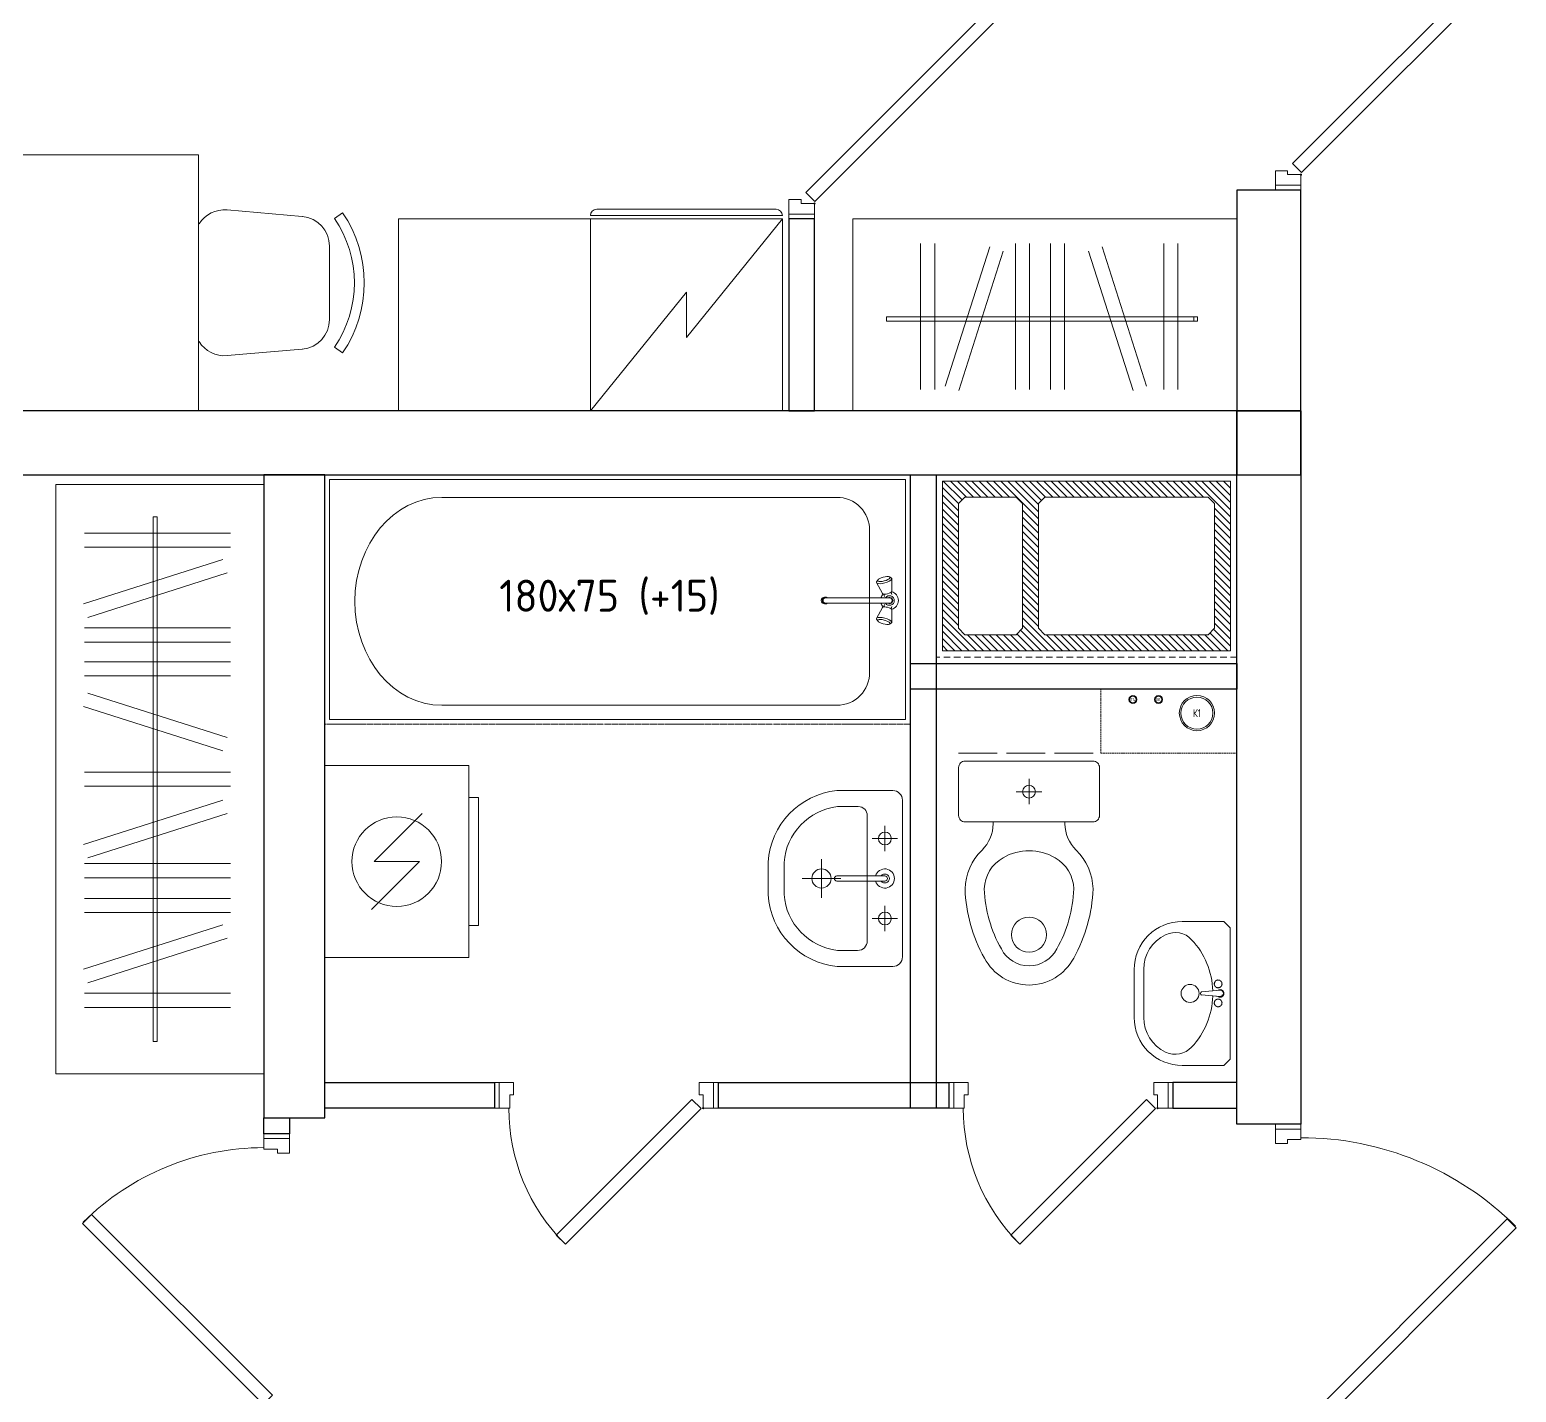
# Model space of a CAD drawing. Header units: millimetres. Extents: x 0 to 145404, y 0 to 194550.
# Drawn here: x 34354 to 38998, y 94828 to 99087 of the extents above; entities that cross this region are included whole.
import ezdxf
from ezdxf.enums import TextEntityAlignment as Align

# ---------------------------------------------------------------- set-up
doc = ezdxf.new("R2010")
doc.units = ezdxf.units.MM
for name, pattern in [('200_ШТРИХ', [320, 200, -120]), ('ACAD_ISO02W100', [15, 12, -3]), ('DASHED', [7, 5, -2, 0]), ('ГОСТ 2.303 5', [24, 20, -1.5, 1, -1.5])]:
    doc.linetypes.add(name, pattern=pattern)
for name, color, linetype, lineweight in [('АР - Вентблок', 36, 'Continuous', 9), ('АР - ВК', 126, 'Continuous', 13), ('АР - Двери', 126, 'Continuous', 9), ('АР - Монолит', 56, 'Continuous', 30), ('АР - Обор. - Холодильник', 42, 'Continuous', 9), ('АР - Оборуд', 252, 'Continuous', 0), ('АР - Перегородки 190', 54, 'Continuous', 30), ('АР - Перегородки 80', 32, 'Continuous', 30), ('АР - Сантехника', 150, 'Continuous', 9)]:
    doc.layers.add(name, color=color, linetype=linetype, lineweight=lineweight)
doc.layers.add('АР - мебель', color=7, linetype='Continuous', lineweight=9, true_color=0x787878)
doc.styles.add('GOST 2.304', font='CS_Gost2304.shx', dxfattribs={"oblique": 15})
doc.styles.add('GOST-2.304_Type-B', font='GOST Common.ttf')
doc.styles.add('ГОСТ 2.304', font='CS_Gost2304.shx')

# ---------------------------------------------------------------- blocks, each defined once
blk = doc.blocks.new('*U79')
at = {"ltscale": 100}
for p, q in [((-1035, -37.5), (-1035, 42.5)), ((-1035, 42.5), (-990, 42.5)), ((-990, 4.5), (-1002, 4.5)), ((-1002, 4.5), (-1002, -37.5)), ((-990, 42.5), (-990, 4.5)), ((-15, 42.5), (-60, 42.5)), ((-60, 42.5), (-60, 4.5)), ((-60, 4.5), (-48, 4.5)), ((-48, 4.5), (-48, -35.5)), ((-15, -37.5), (-15, 42.5)), ((-1002, -37.5), (-1035, -37.5)), ((-46, -37.5), (-15, -37.5))]:
    blk.add_line(p, q, dxfattribs=at)
for points in [[(-1035, 42.5), (-1050, 42.5), (-1050, -37.5), (-1035, -37.5)], [(-15, 42.5), (0, 42.5), (0, -37.5), (-15, -37.5)], [(-54.4, -38.9), (-82.7, -10.6), (-754, -682), (-725.8, -710.3)]]:
    blk.add_lwpolyline(points, close=True, dxfattribs=at)
blk.add_circle((-48, -37.5), 2, dxfattribs=at)
blk.add_arc((-57.9, -37.5), 950, 180, 224.865, dxfattribs=at)
blk = doc.blocks.new('*U206')
at = {"ltscale": 100}
for p, q in [((15, 37.5), (15, -42.5)), ((46, 37.5), (15, 37.5)), ((48, -4.5), (48, 35.5)), ((852, -4.5), (852, 37.5)), ((852, 37.5), (885, 37.5)), ((885, 37.5), (885, -42.5)), ((15, -42.5), (60, -42.5)), ((60, -4.5), (48, -4.5)), ((60, -42.5), (60, -4.5)), ((840, -42.5), (840, -4.5)), ((840, -4.5), (852, -4.5)), ((885, -42.5), (840, -42.5))]:
    blk.add_line(p, q, dxfattribs=at)
for points in [[(54.4, 38.9), (82.7, 10.6), (648, 575.9), (619.7, 604.2)], [(15, -42.5), (0, -42.5), (0, 37.5), (15, 37.5)], [(885, -42.5), (900, -42.5), (900, 37.5), (885, 37.5)]]:
    blk.add_lwpolyline(points, close=True, dxfattribs=at)
blk.add_circle((48, 37.5), 2, dxfattribs=at)
blk.add_arc((56.7, 37.5), 800, 0, 44.865, dxfattribs=at)
blk = doc.blocks.new('Ш02 650х1840')
for p, q in [((-1842.5, 650), (-1842.5, 0)), ((0, 650), (-1842.5, 650)), ((0, 650), (0, 0)), ((-1690.1, 560.9), (-1690.1, 104)), ((-1645.8, 560.9), (-1645.8, 104)), ((-1469, 563.6), (-1607.9, 128.3)), ((-1393.7, 560.9), (-1393.7, 104)), ((-1349.4, 560.9), (-1349.4, 104)), ((-1288.1, 560.9), (-1288.1, 104)), ((-1243.8, 560.9), (-1243.8, 104)), ((-1148, 563.6), (-1009.1, 128.3)), ((-943, 560.9), (-943, 104)), ((-898.7, 560.9), (-898.7, 104)), ((-716.8, 563.6), (-855.7, 128.3)), ((-657.1, 560.9), (-657.1, 104)), ((-612.8, 560.9), (-612.8, 104)), ((-548.1, 560.9), (-548.1, 104)), ((-503.8, 560.9), (-503.8, 104)), ((-327, 563.6), (-465.8, 128.3)), ((-251.6, 560.9), (-251.6, 104)), ((-207.3, 560.9), (-207.3, 104)), ((-1426.8, 550.1), (-1565.7, 114.9)), ((-1190.2, 550.1), (-1051.3, 114.9)), ((-674.6, 550.1), (-813.5, 114.9)), ((-284.8, 550.1), (-423.6, 114.9)), ((-101.5, 346.5), (-1741, 346.5)), ((-1741, 346.5), (-1741, 333.6)), ((-1741, 333.6), (-101.5, 333.6)), ((-1349.4, 346.5), (-1349.4, 333.6)), ((-1243.5, 333.6), (-1243.5, 346.5)), ((-101.5, 333.6), (-101.5, 346.5)), ((0, 0), (-1842.5, 0))]:
    blk.add_line(p, q)
blk = doc.blocks.new('Унитаз_700х440')
at = {"color": 0, "ltscale": 50}
for points in [[(195, -220), (45, -220, -0.414601), (25, -200), (25, 200, -0.414214), (45, 220), (195, 220, -0.414214), (215, 200), (215, -200, -0.414487)], [(327.1, 81.1, -0.261097), (424.4, 140, -0.11879), (612.3, 86.6, -0.608687), (612.3, -86.6, -0.11879), (424.4, -140, -0.261097), (327.1, -81.1, -0.27207)]]:
    blk.add_lwpolyline(points, format="xyb", close=True, dxfattribs=at)
blk.add_lwpolyline([(215, 112.3), (220.9, 112.3, 0.202167), (303, 147, -0.194798), (424.5, 200, -0.119349), (640.7, 139.4, -0.604544), (640.7, -139.4, -0.119349), (424.5, -200, -0.194798), (303, -147, 0.202167), (220.9, -112.3), (215, -112.3)], format="xyb", dxfattribs=at)
for points in [[(120.6, -40), (120.6, 40)], [(159.4, 0), (80.6, 0)]]:
    blk.add_lwpolyline(points, dxfattribs=at)
for centre, radius in [((567.6, 0), 55), ((120.6, 0), 20)]:
    blk.add_circle(centre, radius, dxfattribs=at)
at = {"layer": 'Defpoints', "linetype": 'ACAD_ISO02W100', "lineweight": -2, "ltscale": 10}
blk.add_lwpolyline([(0, -220), (0, 220)], dxfattribs=at)
blk = doc.blocks.new('Стояк ВК')
at = {"layer": 'АР - ВК', "color": 46, "linetype": 'DASHED'}
blk.add_lwpolyline([(0, 200), (425, 200), (425, 0), (0, 0)], close=True, dxfattribs=at)
at = {"layer": 'АР - ВК', "color": 1, "ltscale": 100}
for radius in [12.5, 10]:
    blk.add_circle((100, 167.5), radius, dxfattribs=at)
at = {"layer": 'АР - ВК', "color": 5, "ltscale": 100}
for radius in [12.5, 10]:
    blk.add_circle((180, 167.5), radius, dxfattribs=at)
at = {"layer": 'АР - ВК', "color": 46, "ltscale": 100}
for radius in [55, 50]:
    blk.add_circle((300, 125), radius, dxfattribs=at)
at = {"layer": 'АР - ВК', "color": 1, "ltscale": 100, "style": 'ГОСТ 2.304'}
blk.add_text('Т4', height=10, dxfattribs=at).set_placement((100, 167.5), align=Align.MIDDLE_CENTER)
at = {"layer": 'АР - ВК', "color": 5, "ltscale": 100, "style": 'ГОСТ 2.304'}
blk.add_text('В1', height=10, dxfattribs=at).set_placement((180, 167.5), align=Align.MIDDLE_CENTER)
at = {"layer": 'АР - ВК', "color": 46, "ltscale": 100, "style": 'ГОСТ 2.304'}
blk.add_text('К1', height=25, dxfattribs=at).set_placement((300, 125), align=Align.MIDDLE_CENTER)
blk = doc.blocks.new('*U202')
at = {"ltscale": 100}
for p, q in [((15, 37.5), (15, -42.5)), ((46, 37.5), (15, 37.5)), ((48, -4.5), (48, 35.5)), ((652, -4.5), (652, 37.5)), ((652, 37.5), (685, 37.5)), ((685, 37.5), (685, -42.5)), ((15, -42.5), (60, -42.5)), ((60, -4.5), (48, -4.5)), ((60, -42.5), (60, -4.5)), ((640, -42.5), (640, -4.5)), ((640, -4.5), (652, -4.5)), ((685, -42.5), (640, -42.5))]:
    blk.add_line(p, q, dxfattribs=at)
for points in [[(54.4, 38.9), (82.7, 10.6), (506.5, 434.5), (478.3, 462.8)], [(15, -42.5), (0, -42.5), (0, 37.5), (15, 37.5)], [(685, -42.5), (700, -42.5), (700, 37.5), (685, 37.5)]]:
    blk.add_lwpolyline(points, close=True, dxfattribs=at)
blk.add_circle((48, 37.5), 2, dxfattribs=at)
blk.add_arc((55, 37.5), 600, 0, 44.865, dxfattribs=at)
blk = doc.blocks.new('Умывальник_550х420')
at = {"color": 0, "ltscale": 50}
for points in [[(55, -274.6), (230.3, -274.6, 0.365452), (445, -50.5), (445, 50.2, 0.368387), (228.9, 275.4), (55, 275.4, 0.412588), (25, 245.3), (25, -244.5, 0.412222)], [(163, -224.6), (228, -224.6, 0.357073), (395, -49.7), (395, 50.3, 0.35647), (228, 225.4), (165, 225.4, 0.411711), (135, 195.3), (135, -196.4, 0.420441)], [(80, 8.3), (230, 8.3, -1), (230, -7.7), (80, -7.7, -1)]]:
    blk.add_lwpolyline(points, format="xyb", close=True, dxfattribs=at)
for points in [[(80, 165.3), (80, 85.3)], [(120, 125.3), (40, 125.3)], [(278, 60.2), (278, -59.8)], [(338, 0.2), (218, 0.2)], [(80, -84.7), (80, -164.7)], [(120, -124.7), (40, -124.7)]]:
    blk.add_lwpolyline(points, dxfattribs=at)
for centre, radius in [((80, 125.3), 20), ((278, 0.2), 30), ((80, -124.7), 20)]:
    blk.add_circle(centre, radius, dxfattribs=at)
for radius, start, end in [(30, 15.466, 344.534), (14, 34.8499, 325.1501)]:
    blk.add_arc((80, 0.3), radius, start, end, dxfattribs=at)
at = {"layer": 'Defpoints', "linetype": 'ACAD_ISO02W100', "lineweight": -2, "ltscale": 10}
blk.add_lwpolyline([(0, 275.3), (0, -274.7)], dxfattribs=at)
at = {"layer": 'АР - Сантехника', "linetype": 'ACAD_ISO02W100', "ltscale": 10, "style": 'GOST 2.304', "width": 0.7}
blk.add_attdef('NAME', text='', height=250, dxfattribs=at).set_placement((278, 0.2, 0), align=Align.MIDDLE_CENTER)
blk = doc.blocks.new('Стиральная_машинка_600х450')
at = {"color": 0, "linetype": 'ByBlock', "lineweight": -2, "ltscale": 50}
for points in [[(40, -40), (40, -640), (490, -640), (490, -40)], [(520, -540), (490, -540), (490, -140), (520, -140)]]:
    blk.add_lwpolyline(points, close=True, dxfattribs=at)
blk.add_lwpolyline([(344.3, -490), (194.3, -340), (335.7, -340), (185.7, -190)], dxfattribs=at)
blk.add_circle((265, -340), 140, dxfattribs=at)
blk = doc.blocks.new('Вентблок 900 х 530')
at = {"layer": 'АР - Вентблок', "lineweight": 5}
h = blk.add_hatch(dxfattribs=at)
h.set_pattern_fill('ANSI31', color=256, scale=5)
h.set_pattern_definition([(45, (-3927617.913, -709139.574), (-11.22532015, 11.22532015), [])])
h.paths.add_polyline_path([(-20, 920), (-550, 920), (-550, 20), (-20, 20)])
h.paths.add_polyline_path([(-480, 670), (-500, 690), (-500, 850), (-480, 870), (-90, 870), (-70, 850), (-70, 690), (-90, 670)], flags=16)
h.paths.add_polyline_path([(-90, 620), (-70, 600), (-70, 90), (-90, 70), (-480, 70), (-500, 90), (-500, 600), (-480, 620)], flags=16)
at = {"layer": 'АР - Вентблок', "linetype": '200_ШТРИХ', "lineweight": 5, "ltscale": 0.1}
blk.add_lwpolyline([(-570, 0), (-570, 940), (0, 940), (0, 0)], close=True, dxfattribs=at)
at = {"layer": 'АР - Вентблок', "linetype": 'ByBlock'}
for points in [[(-550, 20), (-550, 920), (-20, 920), (-20, 20)], [(-500, 690), (-500, 850), (-480, 870), (-90, 870), (-70, 850), (-70, 690), (-90, 670), (-480, 670)], [(-500, 90), (-500, 600), (-480, 620), (-90, 620), (-70, 600), (-70, 90), (-90, 70), (-480, 70)]]:
    blk.add_lwpolyline(points, close=True, dxfattribs=at)
blk = doc.blocks.new('s_46')
at = {"ltscale": 600}
h = blk.add_hatch(color=256, dxfattribs=at)
edge = h.paths.add_edge_path()
edge.add_line((13.5, 62), (14.2, 54.1))
edge.add_ellipse((4.2, 52.3), major_axis=(-10.1, 0), ratio=1, start_angle=540, end_angle=550.1755, ccw=False)
edge.add_arc((4.2, 52.3), 10.1, 270, 360, ccw=False)
edge.add_line((4.2, 42.2), (4.2, 41.3))
edge.add_line((4.2, 41.3), (11.9, 41.3))
edge.add_arc((4.2, 52.3), 13.4, 304.6981, 406.4848)
h.paths.add_polyline_path([(4.2, 41.3), (-3.4, 41.3, 0.152567), (4.2, 38.9)])
h.paths.add_polyline_path([(11.9, 41.3), (4.2, 41.3), (4.2, 38.9, 0.152567)])
h.paths.add_polyline_path([(-5.7, 54.1), (-5, 62, 0.475833), (-3.4, 41.3), (4.2, 41.3), (4.2, 42.2, -0.46724)])
for p, q in [((-5.9, 52.3), (-0.7, 110.5)), ((-5.9, 52.3), (-0.7, 110.5)), ((9.1, 110.5), (14.2, 54.1)), ((14.3, 52.3), (9.1, 110.5)), ((14.2, 54.1), (14.3, 52.3))]:
    blk.add_line(p, q, dxfattribs=at)
blk.add_lwpolyline([(-220.8, 171.3, -0.414214), (-70.8, 321.3), (79.2, 321.3, -0.414214), (229.2, 171.3), (229.2, 41.3), (209.2, 21.3), (-200.8, 21.3), (-220.8, 41.3)], format="xyb", close=True, dxfattribs=at)
blk.add_lwpolyline([(12.3, 75.4, 0.181638), (172.2, 141.5, 0.326351), (187.7, 222.7, 0.289814), (79.2, 291.3), (-70.8, 291.3, 0.289814), (-179.2, 222.7, 0.326351), (-163.8, 141.5, 0.181638), (-3.8, 75.4)], format="xyb", dxfattribs=at)
for points in [[(-16.8, 67.4), (-17, 67.5), (-17.2, 67.6), (-17.4, 67.6), (-17.6, 67.7), (-17.8, 67.8), (-18, 67.9), (-18.1, 68.1), (-18.2, 68.2), (-18.3, 68.4), (-18.4, 68.6), (-18.5, 68.8), (-18.7, 68.9), (-18.8, 69.1), (-18.9, 69.2), (-19.1, 69.3), (-19.3, 69.3), (-19.5, 69.3), (-19.7, 69.4), (-19.9, 69.4), (-20.1, 69.4), (-20.3, 69.4), (-20.5, 69.5), (-20.7, 69.6), (-20.8, 69.7), (-21, 69.9), (-21.1, 70), (-21.3, 70.2), (-21.4, 70.3), (-21.5, 70.4), (-21.7, 70.5), (-21.9, 70.5), (-22.1, 70.5), (-22.3, 70.5), (-22.5, 70.5), (-22.7, 70.4), (-22.9, 70.4), (-23.1, 70.4), (-23.3, 70.4), (-23.5, 70.5), (-23.7, 70.6), (-23.9, 70.7), (-24, 70.8), (-24.2, 70.9), (-24.4, 71), (-24.6, 71.1), (-24.7, 71.1), (-24.9, 71.1), (-25.1, 71), (-25.3, 71), (-25.5, 70.9), (-25.7, 70.8), (-25.9, 70.7), (-26.1, 70.6), (-26.3, 70.6), (-26.5, 70.6), (-26.7, 70.6), (-26.9, 70.7), (-27.1, 70.8), (-27.3, 70.8), (-27.5, 70.9), (-27.7, 70.9), (-27.8, 70.9), (-28, 70.8), (-28.2, 70.8), (-28.3, 70.6), (-28.5, 70.5), (-28.7, 70.4), (-28.9, 70.3), (-29.1, 70.2), (-29.3, 70.1), (-29.6, 70.1), (-29.9, 70.1), (-30.2, 70.1), (-30.5, 70), (-30.8, 69.8), (-31.1, 69.5), (-31.4, 69), (-31.6, 68.4), (-32.3, 68.5), (-32.8, 68.4), (-33.2, 68.3), (-33.5, 68.1), (-33.7, 67.8), (-33.9, 67.6), (-34, 67.3), (-34.1, 67.1), (-34.3, 66.9), (-34.5, 66.7), (-34.7, 66.6), (-34.9, 66.5), (-35.1, 66.4), (-35.2, 66.3), (-35.4, 66.2), (-35.5, 66), (-35.6, 65.9), (-35.6, 65.7), (-35.7, 65.5), (-35.7, 65.3), (-35.7, 65.1), (-35.8, 64.9), (-35.8, 64.7), (-35.9, 64.5), (-36, 64.3), (-36.2, 64.2), (-36.3, 64), (-36.5, 63.9), (-36.6, 63.8), (-36.8, 63.6), (-36.9, 63.5), (-37, 63.3), (-37, 63.1), (-37, 63), (-37, 62.8), (-37, 62.6), (-37, 62.3), (-37, 62.1), (-37, 61.9), (-37, 61.7), (-37.1, 61.5), (-37.2, 61.4), (-37.3, 61.2), (-37.4, 61), (-37.5, 60.8), (-37.6, 60.7), (-37.7, 60.5), (-37.8, 60.3), (-37.8, 60.1), (-37.7, 60), (-37.7, 59.8), (-37.6, 59.6), (-37.5, 59.4), (-37.4, 59.2), (-37.4, 59), (-37.4, 58.8), (-37.4, 58.6), (-37.4, 58.4), (-37.5, 58.2), (-37.6, 58), (-37.7, 57.8), (-37.7, 57.6), (-37.8, 57.4), (-37.8, 57.2), (-37.7, 57.1), (-37.6, 56.9), (-37.5, 56.7), (-37.4, 56.6), (-37.3, 56.4), (-37.2, 56.2), (-37.1, 56), (-37, 55.8), (-37, 55.6), (-37, 55.4), (-37, 55.2), (-37, 55), (-37, 54.8), (-37, 54.6), (-37, 54.4), (-37, 54.2), (-36.9, 54.1), (-36.8, 53.9), (-36.6, 53.8), (-36.5, 53.7), (-36.3, 53.5), (-36.2, 53.4), (-36, 53.2), (-35.9, 53.1), (-35.8, 52.9), (-35.8, 52.7), (-35.7, 52.5), (-35.7, 52.3), (-35.7, 52.1), (-35.6, 51.9), (-35.6, 51.7), (-35.5, 51.5), (-35.4, 51.4), (-35.2, 51.3), (-35.1, 51.2), (-34.9, 51.1), (-34.7, 51), (-34.5, 50.9), (-34.3, 50.8), (-34.2, 50.7), (-34, 50.5), (-33.9, 50.3), (-33.8, 50.1), (-33.8, 49.9), (-33.7, 49.8), (-33.6, 49.6), (-33.5, 49.4), (-33.4, 49.3), (-33.2, 49.2), (-33.1, 49.1), (-32.9, 49.1), (-32.7, 49), (-32.5, 49), (-32.2, 48.9), (-32.1, 48.9), (-31.9, 48.8), (-31.7, 48.7), (-31.6, 48.5), (-31.4, 48.3), (-31.3, 48.2), (-31.2, 48), (-31.1, 47.9), (-30.9, 47.7), (-30.8, 47.6), (-30.6, 47.6), (-30.4, 47.5), (-30.2, 47.5), (-30, 47.6), (-29.8, 47.6), (-29.6, 47.6), (-29.4, 47.6), (-29.2, 47.5), (-29, 47.4), (-28.8, 47.3), (-28.7, 47.2), (-28.5, 47.1), (-28.3, 46.9), (-28.2, 46.8), (-28, 46.7), (-27.8, 46.7), (-27.7, 46.7), (-27.5, 46.7), (-27.3, 46.7), (-27.1, 46.8), (-26.9, 46.9), (-26.7, 46.9), (-26.5, 47), (-26.3, 47), (-26.1, 46.9), (-25.9, 46.9), (-25.7, 46.8), (-25.5, 46.7), (-25.3, 46.6), (-25.1, 46.5), (-24.9, 46.5), (-24.7, 46.5), (-24.6, 46.5), (-24.4, 46.6), (-24.2, 46.7), (-24, 46.8), (-23.9, 46.9), (-23.7, 47), (-23.5, 47.1), (-23.3, 47.1), (-23.1, 47.2), (-22.9, 47.2), (-22.7, 47.1), (-22.5, 47.1), (-22.3, 47), (-22.1, 47), (-21.9, 47), (-21.7, 47.1), (-21.5, 47.1), (-21.4, 47.2), (-21.3, 47.4), (-21.1, 47.5), (-21, 47.7), (-20.8, 47.8), (-20.7, 48), (-20.5, 48.1), (-20.3, 48.1), (-20.1, 48.2), (-19.9, 48.2), (-19.7, 48.2), (-19.5, 48.2), (-19.3, 48.2), (-19.1, 48.3), (-18.9, 48.4), (-18.8, 48.5), (-18.7, 48.6), (-18.5, 48.8), (-18.4, 49), (-18.3, 49.2), (-18.2, 49.3), (-18.1, 49.5), (-18, 49.7), (-17.8, 49.8), (-17.6, 49.9), (-17.4, 49.9), (-17.2, 50), (-17, 50.1), (-16.8, 50.1), (-16.7, 50.2), (-16.5, 50.3), (-16.4, 50.5), (-16.3, 50.7), (-16.3, 50.8), (-16.2, 51), (-16.2, 51.3), (-16.1, 51.5), (-16, 51.6), (-15.9, 51.8), (-15.8, 52), (-15.6, 52.1), (-15.5, 52.2), (-15.3, 52.3), (-15.1, 52.4), (-15, 52.6), (-14.8, 52.7), (-14.7, 52.8), (-14.7, 53), (-14.6, 53.2), (-14.6, 53.4), (-14.6, 53.6), (-14.6, 53.8), (-14.6, 54), (-14.6, 54.2), (-14.5, 54.4), (-14.4, 54.6), (-14.3, 54.8), (-14.2, 54.9), (-14, 55.1), (-13.9, 55.2), (-13.7, 55.4), (-13.6, 55.5), (-13.6, 55.7), (-13.6, 55.9), (-13.6, 56.1), (-13.6, 56.3), (-13.7, 56.5), (-13.7, 56.7), (-13.8, 56.9), (-13.8, 57.1), (-13.8, 57.3), (-13.7, 57.5), (-13.7, 57.7), (-13.6, 57.9), (-13.5, 58.1), (-13.4, 58.2), (-13.3, 58.4), (-13.2, 58.6), (-13.2, 58.8), (-13.2, 59), (-13.3, 59.1), (-13.4, 59.3), (-13.5, 59.5), (-13.6, 59.7), (-13.7, 59.9), (-13.7, 60.1), (-13.8, 60.3), (-13.8, 60.5), (-13.8, 60.7), (-13.7, 60.9), (-13.7, 61.1), (-13.6, 61.3), (-13.6, 61.5), (-13.6, 61.7), (-13.6, 61.9), (-13.6, 62), (-13.7, 62.2), (-13.9, 62.3), (-14, 62.5), (-14.2, 62.6), (-14.3, 62.8), (-14.4, 63), (-14.5, 63.1), (-14.6, 63.3), (-14.6, 63.5), (-14.6, 63.8), (-14.6, 64), (-14.6, 64.2), (-14.6, 64.4), (-14.7, 64.6), (-14.7, 64.7), (-14.8, 64.9), (-15, 65), (-15.1, 65.1), (-15.3, 65.2), (-15.5, 65.3), (-15.6, 65.5), (-15.8, 65.6), (-15.9, 65.7), (-16, 65.9), (-16.1, 66.1), (-16.2, 66.3), (-16.2, 66.5), (-16.3, 66.7), (-16.3, 66.9), (-16.4, 67.1), (-16.5, 67.2), (-16.7, 67.3)], [(22.1, 61.1), (22, 61.3), (22, 61.5), (22, 61.7), (22, 61.9), (22.1, 62), (22.2, 62.2), (22.3, 62.3), (22.4, 62.5), (22.6, 62.6), (22.7, 62.8), (22.8, 63), (22.9, 63.1), (23, 63.3), (23, 63.5), (23, 63.8), (23, 64), (23, 64.2), (23, 64.4), (23.1, 64.6), (23.1, 64.7), (23.2, 64.9), (23.4, 65), (23.5, 65.1), (23.7, 65.2), (23.9, 65.3), (24.1, 65.5), (24.2, 65.6), (24.4, 65.7), (24.5, 65.9), (24.5, 66.1), (24.6, 66.3), (24.7, 66.5), (24.7, 66.7), (24.8, 66.9), (24.9, 67.1), (25, 67.2), (25.1, 67.3), (25.3, 67.4), (25.4, 67.5), (25.6, 67.6), (25.8, 67.6), (26, 67.7), (26.2, 67.8), (26.4, 67.9), (26.5, 68.1), (26.7, 68.2), (26.8, 68.4), (26.9, 68.6), (27, 68.8), (27.1, 68.9), (27.2, 69.1), (27.3, 69.2), (27.5, 69.3), (27.7, 69.3), (27.9, 69.3), (28.1, 69.4), (28.3, 69.4), (28.5, 69.4), (28.7, 69.4), (28.9, 69.5), (29.1, 69.6), (29.2, 69.7), (29.4, 69.9), (29.5, 70), (29.7, 70.2), (29.8, 70.3), (30, 70.4), (30.1, 70.5), (30.3, 70.5), (30.5, 70.5), (30.7, 70.5), (30.9, 70.5), (31.1, 70.4), (31.3, 70.4), (31.5, 70.4), (31.7, 70.4), (31.9, 70.5), (32.1, 70.6), (32.3, 70.7), (32.5, 70.8), (32.6, 70.9), (32.8, 71), (33, 71.1), (33.2, 71.1), (33.4, 71.1), (33.5, 71), (33.7, 71), (33.9, 70.9), (34.1, 70.8), (34.3, 70.7), (34.5, 70.6), (34.7, 70.6), (34.9, 70.6), (35.1, 70.6), (35.3, 70.7), (35.5, 70.8), (35.7, 70.8), (35.9, 70.9), (36.1, 70.9), (36.3, 70.9), (36.4, 70.8), (36.6, 70.8), (36.8, 70.6), (36.9, 70.5), (37.1, 70.4), (37.3, 70.3), (37.5, 70.2), (37.8, 70.1), (38, 70.1), (38.3, 70.1), (38.6, 70.1), (38.9, 70), (39.2, 69.8), (39.5, 69.5), (39.8, 69), (40.1, 68.4), (40.7, 68.5), (41.3, 68.4), (41.7, 68.3), (42, 68.1), (42.2, 67.8), (42.3, 67.6), (42.4, 67.3), (42.6, 67.1), (42.7, 66.9), (42.9, 66.7), (43.1, 66.6), (43.3, 66.5), (43.5, 66.4), (43.6, 66.3), (43.8, 66.2), (43.9, 66), (44, 65.9), (44.1, 65.7), (44.1, 65.5), (44.1, 65.3), (44.2, 65.1), (44.2, 64.9), (44.2, 64.7), (44.3, 64.5), (44.4, 64.3), (44.6, 64.2), (44.7, 64), (44.9, 63.9), (45.1, 63.8), (45.2, 63.6), (45.3, 63.5), (45.4, 63.3), (45.5, 63.1), (45.5, 63), (45.5, 62.8), (45.4, 62.6), (45.4, 62.3), (45.4, 62.1), (45.4, 61.9), (45.4, 61.7), (45.5, 61.5), (45.6, 61.4), (45.7, 61.2), (45.8, 61), (46, 60.8), (46.1, 60.7), (46.1, 60.5), (46.2, 60.3), (46.2, 60.1), (46.1, 60), (46.1, 59.8), (46, 59.6), (45.9, 59.4), (45.9, 59.2), (45.8, 59), (45.8, 58.8), (45.8, 58.6), (45.9, 58.4), (45.9, 58.2), (46, 58), (46.1, 57.8), (46.1, 57.6), (46.2, 57.4), (46.2, 57.2), (46.1, 57.1), (46.1, 56.9), (46, 56.7), (45.8, 56.6), (45.7, 56.4), (45.6, 56.2), (45.5, 56), (45.4, 55.8), (45.4, 55.6), (45.4, 55.4), (45.4, 55.2), (45.4, 55), (45.5, 54.8), (45.5, 54.6), (45.5, 54.4), (45.4, 54.2), (45.3, 54.1), (45.2, 53.9), (45.1, 53.8), (44.9, 53.7), (44.7, 53.5), (44.6, 53.4), (44.4, 53.2), (44.3, 53.1), (44.2, 52.9), (44.2, 52.7), (44.2, 52.5), (44.1, 52.3), (44.1, 52.1), (44.1, 51.9), (44, 51.7), (43.9, 51.5), (43.8, 51.4), (43.6, 51.3), (43.5, 51.2), (43.3, 51.1), (43.1, 51), (42.9, 50.9), (42.7, 50.8), (42.6, 50.7), (42.5, 50.5), (42.4, 50.3), (42.3, 50.1), (42.2, 49.9), (42.1, 49.8), (42, 49.6), (41.9, 49.4), (41.8, 49.3), (41.7, 49.2), (41.5, 49.1), (41.3, 49.1), (41.1, 49), (40.9, 49), (40.7, 48.9), (40.5, 48.9), (40.3, 48.8), (40.1, 48.7), (40, 48.5), (39.9, 48.3), (39.7, 48.2), (39.6, 48), (39.5, 47.9), (39.4, 47.7), (39.2, 47.6), (39, 47.6), (38.8, 47.5), (38.6, 47.5), (38.4, 47.6), (38.2, 47.6), (38, 47.6), (37.8, 47.6), (37.6, 47.5), (37.4, 47.4), (37.2, 47.3), (37.1, 47.2), (36.9, 47.1), (36.8, 46.9), (36.6, 46.8), (36.4, 46.7), (36.3, 46.7), (36.1, 46.7), (35.9, 46.7), (35.7, 46.7), (35.5, 46.8), (35.3, 46.9), (35.1, 46.9), (34.9, 47), (34.7, 47), (34.5, 46.9), (34.3, 46.9), (34.1, 46.8), (33.9, 46.7), (33.7, 46.6), (33.5, 46.5), (33.4, 46.5), (33.2, 46.5), (33, 46.5), (32.8, 46.6), (32.6, 46.7), (32.5, 46.8), (32.3, 46.9), (32.1, 47), (31.9, 47.1), (31.7, 47.1), (31.5, 47.2), (31.3, 47.2), (31.1, 47.1), (30.9, 47.1), (30.7, 47), (30.5, 47), (30.3, 47), (30.1, 47.1), (30, 47.1), (29.8, 47.2), (29.7, 47.4), (29.5, 47.5), (29.4, 47.7), (29.2, 47.8), (29.1, 48), (28.9, 48.1), (28.7, 48.1), (28.5, 48.2), (28.3, 48.2), (28.1, 48.2), (27.9, 48.2), (27.7, 48.2), (27.5, 48.3), (27.3, 48.4), (27.2, 48.5), (27.1, 48.6), (27, 48.8), (26.9, 49), (26.8, 49.2), (26.7, 49.3), (26.5, 49.5), (26.4, 49.7), (26.2, 49.8), (26, 49.9), (25.8, 49.9), (25.6, 50), (25.4, 50.1), (25.3, 50.1), (25.1, 50.2), (25, 50.3), (24.9, 50.5), (24.8, 50.7), (24.7, 50.8), (24.7, 51), (24.6, 51.3), (24.5, 51.5), (24.5, 51.6), (24.4, 51.8), (24.2, 52), (24.1, 52.1), (23.9, 52.2), (23.7, 52.3), (23.5, 52.4), (23.4, 52.6), (23.2, 52.7), (23.1, 52.8), (23.1, 53), (23, 53.2), (23, 53.4), (23, 53.6), (23, 53.8), (23, 54), (23, 54.2), (22.9, 54.4), (22.8, 54.6), (22.7, 54.8), (22.6, 54.9), (22.4, 55.1), (22.3, 55.2), (22.2, 55.4), (22.1, 55.5), (22, 55.7), (22, 55.9), (22, 56.1), (22, 56.3), (22.1, 56.5), (22.1, 56.7), (22.2, 56.9), (22.2, 57.1), (22.2, 57.3), (22.2, 57.5), (22.1, 57.7), (22, 57.9), (21.9, 58.1), (21.8, 58.2), (21.7, 58.4), (21.6, 58.6), (21.6, 58.8), (21.6, 59), (21.7, 59.1), (21.8, 59.3), (21.9, 59.5), (22, 59.7), (22.1, 59.9), (22.2, 60.1), (22.2, 60.3), (22.2, 60.5), (22.2, 60.7), (22.1, 60.9)]]:
    blk.add_lwpolyline(points, close=True, dxfattribs=at)
blk.add_circle((4.2, 146.3), 28, dxfattribs=at)
for centre, radius, start, end in [((4.2, 108.2), 5.42, 24.6783, 155.3217), ((4.2, 52.3), 10.1, 169.8245, 0)]:
    blk.add_arc(centre, radius, start, end, dxfattribs=at)
for centre, major_axis, ratio, start_param, end_param in [((4.2, 110.5), (-4.93, 0), 0.641024, 3.141593, 6.283185), ((4.2, 52.3), (-10.1, 0), 1, 6.10559, 9.602373)]:
    blk.add_ellipse(centre, major_axis=major_axis, ratio=ratio, start_param=start_param, end_param=end_param, dxfattribs=at)
blk = doc.blocks.new('Ванна 180х75 (+15)')
at = {"layer": 'АР - Сантехника'}
for p, q in [((765, 1815), (15, 1815)), ((15, 1815), (15, 15)), ((765, 15), (765, 1815)), ((322.2, 1770), (319.3, 1764.3)), ((319.3, 1764.3), (320.9, 1765.8)), ((320.9, 1765.8), (323, 1765.3)), ((322.2, 1770), (324.2, 1771.8)), ((323, 1765.3), (325.4, 1763)), ((363.5, 1772), (324.2, 1771.8)), ((324.2, 1771.8), (326.8, 1771.2)), ((326.8, 1771.2), (329.8, 1768.4)), ((329.8, 1768.4), (332.9, 1763.5)), ((363.5, 1772), (365.1, 1771.7)), ((365.1, 1771.7), (366.9, 1769.9)), ((366.9, 1769.9), (368.7, 1767)), ((374.4, 1771.8), (367, 1769.8)), ((368.7, 1767), (370.5, 1763.1)), ((411.8, 1771.8), (419.3, 1769.8)), ((415.8, 1763.1), (417.5, 1767)), ((417.5, 1767), (419.4, 1769.9)), ((419.4, 1769.9), (421.2, 1771.7)), ((421.2, 1771.7), (422.7, 1772)), ((422.7, 1772), (462.1, 1771.8)), ((453.4, 1763.5), (456.4, 1768.4)), ((456.4, 1768.4), (459.4, 1771.2)), ((459.4, 1771.2), (462.1, 1771.8)), ((460.9, 1763), (463.3, 1765.3)), ((462.1, 1771.8), (464, 1770)), ((463.3, 1765.3), (465.4, 1765.8)), ((464, 1770), (466.9, 1764.3)), ((465.4, 1765.8), (466.9, 1764.3)), ((318.2, 1756.5), (318.4, 1761.1)), ((318.8, 1750.9), (318.2, 1756.5)), ((318.4, 1761.1), (319.3, 1764.3)), ((320.1, 1744.8), (318.8, 1750.9)), ((322, 1738.9), (320.1, 1744.8)), ((324.3, 1733.8), (322, 1738.9)), ((326.7, 1729.9), (324.3, 1733.8)), ((325.4, 1763), (327.8, 1759.1)), ((329.1, 1727.6), (326.7, 1729.9)), ((327.8, 1759.1), (330.1, 1753.9)), ((331.2, 1727.1), (329.1, 1727.6)), ((334.5, 1724.1), (329.1, 1727.6)), ((330.1, 1753.9), (332, 1748)), ((332.8, 1728.6), (331.2, 1727.1)), ((332, 1748), (333.3, 1742)), ((333.8, 1731.7), (332.8, 1728.6)), ((332.9, 1763.5), (335.7, 1757)), ((333.3, 1742), (333.9, 1736.4)), ((333.9, 1736.4), (333.8, 1731.7)), ((337.1, 1723.5), (334.5, 1724.1)), ((335.7, 1757), (338.1, 1749.7)), ((371.3, 1743), (337.1, 1723.5)), ((339.1, 1725.3), (337.1, 1723.5)), ((338.1, 1749.7), (339.7, 1742.1)), ((340.3, 1729.3), (339.1, 1725.3)), ((339.7, 1742.1), (340.5, 1735.1)), ((340.5, 1735.1), (340.3, 1729.3)), ((370.5, 1763.1), (371.9, 1758.7)), ((372.5, 1744.1), (371.3, 1743)), ((371.9, 1758.7), (372.9, 1754.2)), ((373.2, 1746.5), (372.5, 1744.1)), ((372.9, 1754.2), (373.3, 1750)), ((373.3, 1750), (373.2, 1746.5)), ((380.6, 1748.6), (373.2, 1746.6)), ((384.6, 1737.7), (384.5, 1737.8)), ((384.6, 1764.4), (384.6, 1564.3)), ((401.6, 1764.4), (401.6, 1564.3)), ((401.8, 1737.8), (401.6, 1737.7)), ((405.6, 1748.6), (413.1, 1746.6)), ((412.9, 1750), (413.4, 1754.2)), ((413.1, 1746.5), (412.9, 1750)), ((413.8, 1744.1), (413.1, 1746.5)), ((413.4, 1754.2), (414.4, 1758.7)), ((415, 1743), (413.8, 1744.1)), ((414.4, 1758.7), (415.8, 1763.1)), ((415, 1743), (449.1, 1723.5)), ((445.7, 1735.1), (446.5, 1742.1)), ((446, 1729.3), (445.7, 1735.1)), ((447.1, 1725.3), (446, 1729.3)), ((446.5, 1742.1), (448.1, 1749.7)), ((449.1, 1723.5), (447.1, 1725.3)), ((448.1, 1749.7), (450.5, 1757)), ((451.7, 1724.1), (449.1, 1723.5)), ((450.5, 1757), (453.4, 1763.5)), ((451.7, 1724.1), (457.1, 1727.6)), ((452.3, 1736.4), (452.9, 1742)), ((452.5, 1731.7), (452.3, 1736.4)), ((453.4, 1728.6), (452.5, 1731.7)), ((452.9, 1742), (454.2, 1748)), ((455, 1727.1), (453.4, 1728.6)), ((454.2, 1748), (456.1, 1753.9)), ((457.1, 1727.6), (455, 1727.1)), ((456.1, 1753.9), (458.4, 1759.1)), ((459.5, 1729.9), (457.1, 1727.6)), ((458.4, 1759.1), (460.9, 1763)), ((462, 1733.8), (459.5, 1729.9)), ((464.3, 1738.9), (462, 1733.8)), ((466.2, 1744.8), (464.3, 1738.9)), ((467.5, 1750.9), (466.2, 1744.8)), ((466.9, 1764.3), (467.9, 1761.1)), ((468.1, 1756.5), (467.5, 1750.9)), ((467.9, 1761.1), (468.1, 1756.5)), ((174.5, 1702.4), (618.9, 1702.4)), ((70.6, 1599.9), (70.6, 365.8)), ((720.6, 365.8), (720.6, 1599.9)), ((15, 15), (765, 15))]:
    blk.add_line(p, q, dxfattribs=at)
at = {"layer": 'АР - Сантехника', "linetype": 'ГОСТ 2.303 5'}
blk.add_lwpolyline([(780, 0), (0, 0), (0, 1830), (780, 1830)], close=True, dxfattribs=at)
at = {"layer": 'АР - Сантехника'}
for points in [[(401.6, 1569.8), (402.4, 1568.7), (403, 1567.5), (403.4, 1566.2), (403.6, 1564.9), (403.6, 1563.6), (403.4, 1562.3), (402.9, 1561), (402.3, 1559.8), (401.5, 1558.7), (400.5, 1557.7), (399.4, 1556.9), (398.1, 1556.2), (396.8, 1555.6), (395.3, 1555.2), (393.9, 1555.1), (392.4, 1555.1), (390.9, 1555.2), (389.5, 1555.6), (388.1, 1556.2), (386.9, 1556.9), (385.7, 1557.7), (384.8, 1558.7), (383.9, 1559.8), (383.3, 1561), (382.9, 1562.3), (382.7, 1563.6), (382.6, 1564.9), (382.8, 1566.2), (383.2, 1567.5), (383.8, 1568.7), (384.6, 1569.8)], [(401.6, 1564.3), (401.5, 1563.1), (401.2, 1562), (400.7, 1560.9), (400, 1559.9), (399.1, 1559), (398.1, 1558.2), (397, 1557.6), (395.7, 1557.2), (394.5, 1556.9), (393.1, 1556.8), (391.8, 1556.9), (390.5, 1557.2), (389.3, 1557.6), (388.1, 1558.2), (387.1, 1559), (386.2, 1559.9), (385.5, 1560.9), (385, 1562), (384.7, 1563.1), (384.6, 1564.3)], [(401.6, 1558.9), (401.5, 1557.7), (401.2, 1556.5), (400.7, 1555.4), (400, 1554.4), (399.1, 1553.5), (398.1, 1552.7), (397, 1552.1), (395.7, 1551.7), (394.5, 1551.4), (393.1, 1551.3), (391.8, 1551.4), (390.5, 1551.7), (389.3, 1552.1), (388.1, 1552.7), (387.1, 1553.5), (386.2, 1554.4), (385.5, 1555.4), (385, 1556.5), (384.7, 1557.7), (384.6, 1558.9)]]:
    blk.add_lwpolyline(points, dxfattribs=at)
for centre, radius, start, end in [((393.1, 1764.4), 28, 13.4165, 166.5835), ((393.1, 1764.4), 15, 304.5181, 235.4819), ((393.1, 1764.4), 10, 328.2117, 211.7883), ((393.1, 1764.4), 8.5, 0, 180), ((393.1, 1764.4), 28, 223.4165, 252.3278), ((393.1, 1764.4), 28, 287.6722, 316.5835), ((173.1, 1599.9), 102.5, 89.241, 180), ((618.1, 1599.9), 102.5, 0, 90.759)]:
    blk.add_arc(centre, radius, start, end, dxfattribs=at)
blk.add_ellipse((395.6, 365.8), major_axis=(325, 0), ratio=0.835998, start_param=3.141593, end_param=6.283185, dxfattribs=at)
at = {"layer": 'АР - Сантехника', "linetype": 'Continuous', "style": 'GOST-2.304_Type-B'}
blk.add_text('180х75 (+15)', height=100, rotation=90, dxfattribs=at).set_placement((378.1, 889.4), align=Align.MIDDLE_CENTER)
blk = doc.blocks.new('Квартира 1К 6300 тип 35')
at = {"layer": 'АР - Монолит'}
for points in [[(0, 6300), (0, 6500), (-6750, 6500), (-6750, 6300)], [(-200, 4270), (-200, 6500), (0, 6500), (0, 4270)]]:
    blk.add_lwpolyline(points, close=True, dxfattribs=at)
at = {"layer": 'АР - Перегородки 190'}
blk.add_lwpolyline([(-3240, 6300), (-3240, 4290), (-3050, 4290), (-3050, 6300)], close=True, dxfattribs=at)
at = {"layer": 'АР - Перегородки 80'}
for points in [[(-1220, 4320), (-1220, 6300), (-1140, 6300), (-1140, 4320)], [(-1220, 5630), (-1220, 5710), (-200, 5710), (-200, 5630)], [(-3050, 4320), (-3050, 4400), (-2520, 4400), (-2520, 4320)], [(-1820, 4320), (-1820, 4400), (-1100, 4400), (-1100, 4320)], [(-200, 4320), (-200, 4400), (-400, 4400), (-400, 4320)], [(-3240, 4240), (-3240, 4290), (-3160, 4290), (-3160, 4240)]]:
    blk.add_lwpolyline(points, close=True, dxfattribs=at)
for name, p, rotation in [('Ванна 180х75 (+15)', (-3050, 6300), 270), ('Вентблок 900 х 530', (-200, 6300), 90)]:
    blk.add_blockref(name, p, dxfattribs=dict(rotation=rotation))
at = {"layer": 'АР - ВК'}
blk.add_blockref('Стояк ВК', (-625, 5430), dxfattribs=at)
at = {"layer": 'АР - Двери'}
for name, p, rotation in [('*U202', (-1820, 4357.5), 180.0000000000001), ('*U202', (-400, 4357.5), 180), ('*U206', (-3202.5, 3340), 90)]:
    blk.add_blockref(name, p, dxfattribs=dict(at, rotation=rotation))
at = {"layer": 'АР - Двери', "xscale": -1, "rotation": 89.99999999999993}
blk.add_blockref('*U79', (-37.5, 3220), dxfattribs=at)
at = {"layer": 'АР - мебель', "xscale": -1, "rotation": 89.99999999999993}
blk.add_blockref('Ш02 650х1840', (-3240, 4427.5), dxfattribs=at)
at = {"layer": 'АР - Сантехника', "xscale": -1}
for name, p, rotation in [('Стиральная_машинка_600х450', (-3090, 4750.7), 180), ('s_46', (-200, 4683), 89.99999999999993)]:
    blk.add_blockref(name, p, dxfattribs=dict(at, rotation=rotation))
at = {"layer": 'АР - Сантехника'}
for name, p, rotation in [('Унитаз_700х440', (-849.5, 5430), 270), ('Умывальник_550х420', (-1220, 5038.3), 180.0000000000001)]:
    blk.add_blockref(name, p, dxfattribs=dict(at, rotation=rotation))
blk = doc.blocks.new('Ш03 600х1200')
for p, q in [((0, 600), (-1200, 600)), ((-1200, 0), (-1200, 600)), ((0, 0), (0, 600)), ((-988.5, 66), (-988.5, 522.9)), ((-944.2, 66), (-944.2, 522.9)), ((-911.1, 76.8), (-772.2, 512)), ((-692.1, 66), (-692.1, 522.9)), ((-647.8, 66), (-647.8, 522.9)), ((-583, 66), (-583, 522.9)), ((-538.7, 66), (-538.7, 522.9)), ((-282.2, 76.8), (-421.1, 512)), ((-228.6, 66), (-228.6, 522.9)), ((-184.3, 66), (-184.3, 522.9)), ((-868.9, 63.3), (-730, 498.6)), ((-324.4, 63.3), (-463.3, 498.6)), ((-123, 293.3), (-1094.4, 293.3)), ((-1094.4, 293.3), (-1094.4, 280.4)), ((-1094.4, 280.4), (-123, 280.4)), ((-134.5, 293.3), (-228.9, 293.3)), ((-228.9, 293.3), (-228.9, 280.4)), ((-228.9, 280.4), (-134.5, 280.4)), ((-134.5, 280.4), (-134.5, 293.3)), ((-123, 280.4), (-123, 293.3)), ((0, 0), (-1200, 0))]:
    blk.add_line(p, q)
blk = doc.blocks.new('ОГ78_на2персон_стол800х800')
for p, q in [((-400, -800), (-400, 0)), ((-400, 0), (400, 0)), ((400, 0), (400, -800)), ((-824.7, -198.8), (-850.3, -181.3)), ((-489.2, -172.3), (-724.4, -192.8)), ((489.2, -172.3), (724.4, -192.8)), ((824.7, -198.8), (850.3, -181.3)), ((-809.3, -285.3), (-809.3, -514.7)), ((809.3, -285.3), (809.3, -514.7)), ((-824.7, -601.2), (-850.3, -618.7)), ((824.7, -601.2), (850.3, -618.7)), ((-489.2, -627.7), (-724.4, -607.2)), ((489.2, -627.7), (724.4, -607.2)), ((400, -800), (-400, -800))]:
    blk.add_line(p, q)
for centre, radius, start, end in [((-530.7, -400), 387.3, 145.6197, 214.3803), ((-481.1, -264.8), 92.9, 31.593, 94.9697), ((481.1, -264.8), 92.9, 85.0303, 148.407), ((530.7, -400), 387.3, 325.6197, 34.3803), ((-530.7, -400), 356.3, 145.6197, 214.3803), ((-716.4, -285.3), 92.9, 94.9697, 180), ((716.4, -285.3), 92.9, 0, 85.0303), ((530.7, -400), 356.3, 325.6197, 34.3803), ((-716.4, -514.7), 92.9, 180, 265.0303), ((716.4, -514.7), 92.9, 274.9697, 0), ((-481.1, -535.2), 92.9, 265.0303, 328.407), ((481.1, -535.2), 92.9, 211.593, 274.9697)]:
    blk.add_arc(centre, radius, start, end)
blk = doc.blocks.new('холодильник')
at = {"layer": 'АР - Обор. - Холодильник'}
for p, q in [((0, 300), (0, -300)), ((600, 300), (0, 300)), ((600, -300), (600, 300)), ((610, 300), (610, -300)), ((610, 300), (610, 300)), ((630, -280), (630, 280)), ((0, -300), (600, -300)), ((610, -300), (610, -300))]:
    blk.add_line(p, q, dxfattribs=at)
blk.add_lwpolyline([(600, 300), (229.3, 0), (370.7, 0), (0, -300)], dxfattribs=at)
for centre, start, end in [((610, 280), 0, 90), ((610, -280), 270, 0)]:
    blk.add_arc(centre, 20, start, end, dxfattribs=at)
blk = doc.blocks.new('*U83')
at = {"ltscale": 100}
for p, q in [((15, -37.5), (15, 42.5)), ((15, 42.5), (60, 42.5)), ((60, 4.5), (48, 4.5)), ((48, 4.5), (48, -35.5)), ((60, 42.5), (60, 4.5)), ((1035, 42.5), (990, 42.5)), ((990, 42.5), (990, 4.5)), ((990, 4.5), (1002, 4.5)), ((1002, 4.5), (1002, -37.5)), ((1035, -37.5), (1035, 42.5)), ((46, -37.5), (15, -37.5)), ((1002, -37.5), (1035, -37.5))]:
    blk.add_line(p, q, dxfattribs=at)
for points in [[(15, 42.5), (0, 42.5), (0, -37.5), (15, -37.5)], [(1035, 42.5), (1050, 42.5), (1050, -37.5), (1035, -37.5)], [(54.4, -38.9), (82.7, -10.6), (754, -682), (725.8, -710.3)]]:
    blk.add_lwpolyline(points, close=True, dxfattribs=at)
blk.add_circle((48, -37.5), 2, dxfattribs=at)
blk.add_arc((57.9, -37.5), 950, 315.135, 0, dxfattribs=at)
blk = doc.blocks.new('*U73')
at = {"ltscale": 100}
for p, q in [((-885, -37.5), (-885, 42.5)), ((-885, 42.5), (-840, 42.5)), ((-840, 4.5), (-852, 4.5)), ((-852, 4.5), (-852, -37.5)), ((-840, 42.5), (-840, 4.5)), ((-15, 42.5), (-60, 42.5)), ((-60, 42.5), (-60, 4.5)), ((-60, 4.5), (-48, 4.5)), ((-48, 4.5), (-48, -35.5)), ((-15, -37.5), (-15, 42.5)), ((-852, -37.5), (-885, -37.5)), ((-46, -37.5), (-15, -37.5))]:
    blk.add_line(p, q, dxfattribs=at)
for points in [[(-885, 42.5), (-900, 42.5), (-900, -37.5), (-885, -37.5)], [(-15, 42.5), (0, 42.5), (0, -37.5), (-15, -37.5)], [(-54.4, -38.9), (-82.7, -10.6), (-648, -575.9), (-619.7, -604.2)]]:
    blk.add_lwpolyline(points, close=True, dxfattribs=at)
blk.add_circle((-48, -37.5), 2, dxfattribs=at)
blk.add_arc((-56.7, -37.5), 800, 180, 224.865, dxfattribs=at)
blk = doc.blocks.new('Квартира 1К 5450 тип 8')
at = {"layer": 'АР - Монолит'}
for points in [[(-200, 0), (0, 0), (0, 890), (-200, 890)], [(-6750, 200), (-6750, 0), (0, 0), (0, 200)]]:
    blk.add_lwpolyline(points, close=True, dxfattribs=at)
at = {"layer": 'АР - Оборуд'}
blk.add_lwpolyline([(-2220, 800), (-2220, 200), (-2820, 200), (-2820, 800)], close=True, dxfattribs=at)
at = {"layer": 'АР - Перегородки 80'}
blk.add_lwpolyline([(-1520, 200), (-1520, 800), (-1600, 800), (-1600, 200)], close=True, dxfattribs=at)
at = {"layer": 'АР - Двери', "rotation": 89.99999999999999}
blk.add_blockref('*U83', (-37.5, 890), dxfattribs=at)
at = {"layer": 'АР - Двери', "xscale": -1, "rotation": 90}
blk.add_blockref('*U73', (-1557.5, 800), dxfattribs=at)
at = {"layer": 'АР - мебель', "xscale": -1, "rotation": 180}
blk.add_blockref('ОГ78_на2персон_стол800х800', (-3844.4, 200), dxfattribs=at)
at = {"layer": 'АР - мебель'}
blk.add_blockref('Ш03 600х1200', (-200, 200), dxfattribs=at)
at = {"layer": 'АР - Оборуд', "extrusion": (0, 0, -1), "zscale": -1, "rotation": 90.00000000000001}
blk.add_blockref('холодильник', (1920, 200), dxfattribs=at)
blk = doc.blocks.new('V_Section_3')
for name, p in [('Квартира 1К 5450 тип 8', (7150, -5650)), ('Квартира 1К 6300 тип 35', (7150, -11950))]:
    blk.add_blockref(name, p)

msp = doc.modelspace()

# ---------------------------------------------------------------- block references
msp.add_blockref('V_Section_3', (31175.5, 103346.1, 0))

doc.saveas('drawing.dxf')
